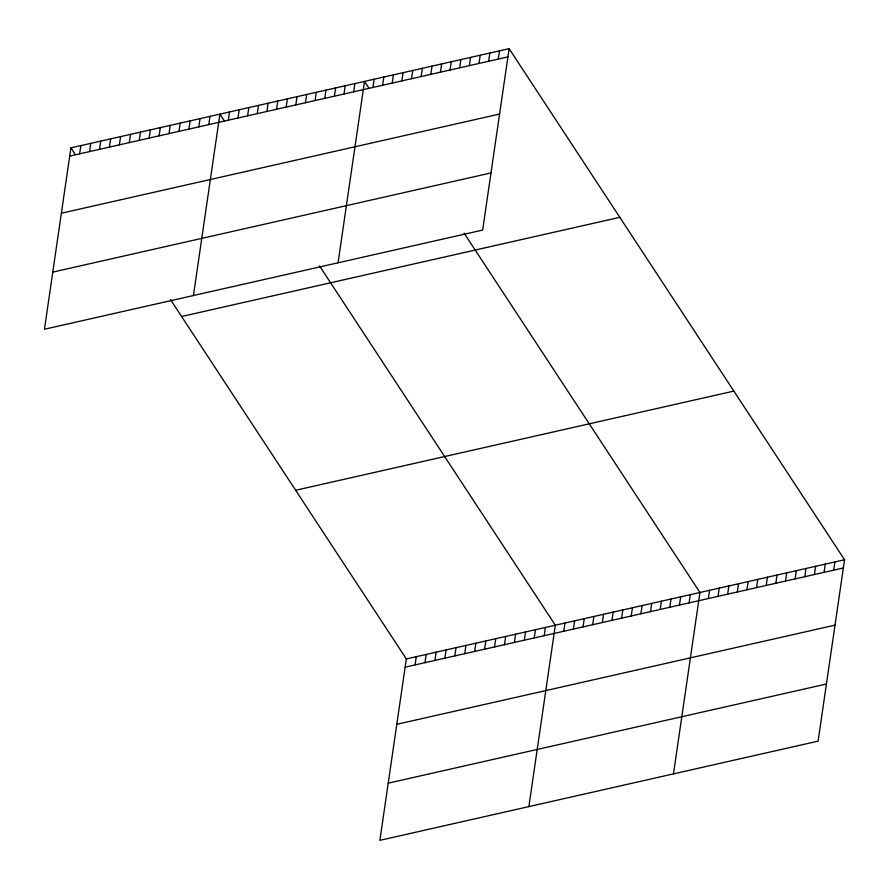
<?xml version="1.0" encoding="UTF-8"?>
<svg xmlns="http://www.w3.org/2000/svg" width="889" height="889" viewBox="0 0 889 889"><rect width="100%" height="100%" fill="white"/><g stroke="black" fill="none" stroke-linecap="round" stroke-linejoin="round"><path stroke-width="1.33" d="M70.909 147.852L44.45 329.241L482.66 230.073L509.119 48.673L70.909 147.852L75.343 154.597M79.643 153.83L80.843 145.607M89.578 151.586L90.778 143.351M99.512 149.341L100.713 141.107M109.447 147.085L110.647 138.862M119.37 144.84L120.582 136.606M129.305 142.596L130.505 134.361M139.24 140.351L140.44 132.117M149.174 138.095L150.374 129.872M159.109 135.85L160.309 127.616M169.043 133.606L170.244 125.371M178.967 131.35L180.178 123.127M188.901 129.105L190.102 120.871M198.836 126.86L200.036 118.626M208.771 124.604L209.971 116.381M193.435 295.526L219.905 114.136L224.328 120.882M228.34 120.182L229.54 111.947M237.985 118.004L239.185 109.769M247.62 115.814L248.82 107.591M257.265 113.636L258.466 105.402M266.911 111.458L268.111 103.224M276.546 109.269L277.746 101.035M286.191 107.091L287.391 98.857M295.826 104.913L297.026 96.679M305.472 102.724L306.672 94.49M315.106 100.546L316.306 92.312M324.752 98.357L325.952 90.133M334.386 96.179L335.586 87.944M344.032 94.001L345.232 85.766M353.666 91.811L354.867 83.588M338.053 262.8L364.512 81.399L368.935 88.155M372.947 87.455L374.158 79.221M382.592 85.266L383.792 77.043M392.238 83.088L393.438 74.854M401.872 80.91L403.073 72.676M411.518 78.721L412.718 70.498M421.153 76.543L422.353 68.309M430.798 74.365L431.998 66.13M440.433 72.176L441.633 63.952M450.078 69.998L451.279 61.763M459.713 67.82L460.913 59.585M469.359 65.63L470.559 57.407M478.993 63.452L480.204 55.218M488.639 61.274L489.839 53.04M170.532 299.637L406.34 658.927L379.881 840.327L818.091 741.148L844.55 559.759L509.119 48.673M498.284 59.085L499.485 50.862M415.074 664.905L416.274 656.682M425.009 662.661L426.209 654.426M434.943 660.416L436.143 652.182M444.867 658.16L446.078 649.937M454.801 655.915L456.001 647.692M464.736 653.671L465.936 645.436M474.67 651.426L475.871 643.192M484.605 649.17L485.805 640.947M494.54 646.925L495.74 638.691M504.463 644.681L505.674 636.446M514.398 642.425L515.598 634.201M524.332 640.18L525.532 631.957M534.267 637.935L535.467 629.701M544.201 635.691L545.402 627.456M528.866 806.601L555.336 625.211L319.529 265.922M563.77 631.257L564.971 623.022M573.416 629.079L574.616 620.844M583.051 626.889L584.251 618.666M592.696 624.711L593.896 616.477M602.331 622.533L603.531 614.299M611.976 620.344L613.177 612.121M621.611 618.166L622.822 609.932M631.257 615.988L632.457 607.754M640.902 613.799L642.102 605.576M650.537 611.621L651.737 603.387M660.183 609.443L661.383 601.208M669.817 607.254L671.017 599.03M679.463 605.076L680.663 596.841M689.097 602.898L690.297 594.663M673.473 773.875L699.943 592.485L464.136 233.196M708.377 598.53L709.578 590.296M718.023 596.352L719.223 588.118M727.658 594.163L728.858 585.94M737.303 591.985L738.503 583.751M746.949 589.807L748.149 581.573M756.583 587.618L757.784 579.395M766.229 585.44L767.429 577.205M775.864 583.262L777.064 575.027M785.509 581.073L786.709 572.849M795.144 578.895L796.344 570.66M804.789 576.717L805.99 568.482M814.424 574.527L815.624 566.304M824.07 572.349L825.27 564.115M833.704 570.171L834.904 561.937M69.709 156.086L507.919 56.907M61.374 213.227L499.585 114.048M52.784 272.101L490.995 172.933M181.6 316.506L619.811 217.327M295.648 490.272L733.858 391.093M406.34 658.927L844.55 559.759M405.14 667.161L843.35 567.982M396.805 724.302L835.015 625.134M388.215 783.176L826.426 684.008"/></g></svg>
